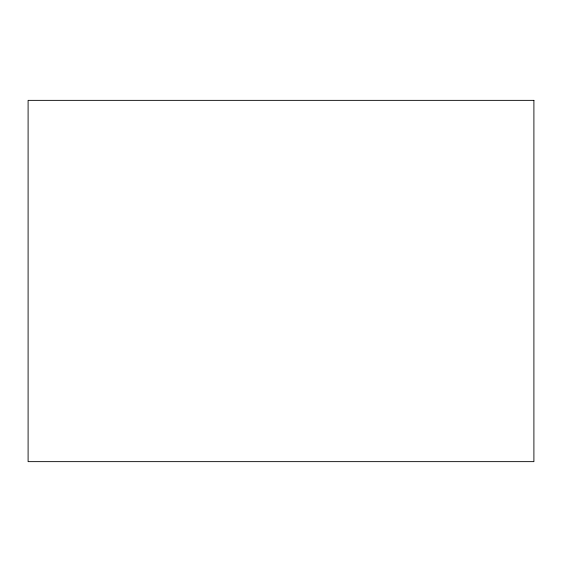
<?xml version="1.0" encoding="UTF-8"?>
<svg xmlns="http://www.w3.org/2000/svg" width="562" height="562" viewBox="0 0 562 562"><rect width="100%" height="100%" fill="white"/><g stroke="black" fill="none" stroke-linecap="round" stroke-linejoin="round"><path stroke-width="0.84" d="M533.9 100.359L28.1 100.359L28.1 461.641L533.9 461.641L533.9 100.359"/></g></svg>
